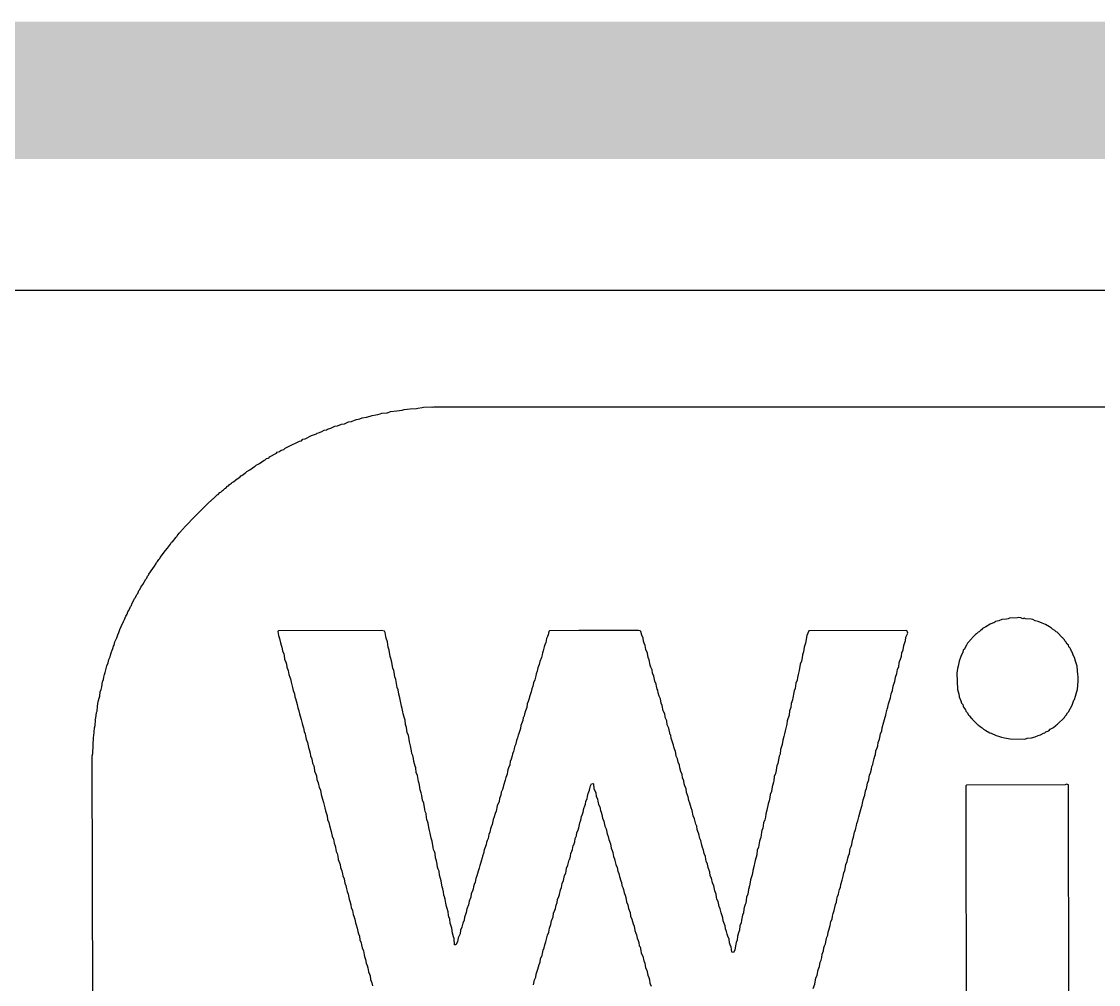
# Model space of a CAD drawing. Header units: inches. Extents: x -6 to 283, y -12 to 154.
# Drawn here: x 14.447 to 15.84, y 19.202 to 20.449 of the extents above; entities that cross this region are included whole.
import ezdxf

# ---------------------------------------------------------------- set-up
doc = ezdxf.new("R2010")
doc.units = ezdxf.units.IN
for name, color, linetype in [('Board Outline', 216, 'Continuous'), ('Bottom Layer', 5, 'Continuous'), ('GND-1', 16, 'Continuous'), ('GND-2', 90, 'Continuous'), ('GND-3', 216, 'Continuous'), ('GND-4', 54, 'Continuous'), ('PWR-1', 156, 'Continuous'), ('PWR-2', 130, 'Continuous'), ('Signal L1', 76, 'Continuous'), ('Signal L2', 6, 'Continuous'), ('Top Layer', 1, 'Continuous'), ('Top Overlay', 2, 'Continuous')]:
    doc.layers.add(name, color=color, linetype=linetype)

msp = doc.modelspace()

# ---------------------------------------------------------------- linework, layer by layer
at = {"layer": 'Board Outline'}
msp.add_lwpolyline([(12.0364, 20.3599, 0.1778, 0.1778, 0), (75.5509, 20.3599, 0.1778, 0.1778, 0)], format="xyseb", dxfattribs=at)
at = {"layer": 'Bottom Layer'}
msp.add_line((12.0364, 20.1009), (45.7536, 20.1009), dxfattribs=at)
at = {"layer": 'GND-1'}
msp.add_line((12.0364, 20.1009), (75.5508, 20.1009), dxfattribs=at)
at = {"layer": 'GND-2'}
msp.add_line((12.0364, 20.1009), (75.5508, 20.1009), dxfattribs=at)
at = {"layer": 'GND-3'}
msp.add_line((12.0364, 20.1009), (75.5508, 20.1009), dxfattribs=at)
at = {"layer": 'GND-4'}
msp.add_line((12.0364, 20.1009), (75.5508, 20.1009), dxfattribs=at)
at = {"layer": 'PWR-1'}
msp.add_line((12.0364, 20.1009), (17.6603, 20.1009), dxfattribs=at)
at = {"layer": 'PWR-2'}
msp.add_line((12.0364, 20.1009), (17.6603, 20.1009), dxfattribs=at)
at = {"layer": 'Signal L1'}
msp.add_line((12.0364, 20.1009), (30.8904, 20.1009), dxfattribs=at)
at = {"layer": 'Signal L2'}
msp.add_line((12.0364, 20.1009), (75.5508, 20.1009), dxfattribs=at)
at = {"layer": 'Top Layer'}
msp.add_line((12.0364, 20.1009), (20.1416, 20.1009), dxfattribs=at)
at = {"layer": 'Top Overlay'}
for p, q in [((14.8931, 19.9366), (14.898, 19.9381)), ((14.898, 19.9381), (14.9003, 19.9387)), ((14.9003, 19.9387), (14.9052, 19.9395)), ((14.9052, 19.9395), (14.9075, 19.9401)), ((14.9075, 19.9401), (14.9107, 19.941)), ((14.9107, 19.941), (14.913, 19.9416)), ((14.913, 19.9416), (14.9194, 19.9421)), ((14.9194, 19.9421), (14.92, 19.9421)), ((14.92, 19.9421), (14.924, 19.9439)), ((14.924, 19.9439), (14.9324, 19.9447)), ((14.9324, 19.9447), (14.9394, 19.9459)), ((14.9394, 19.9459), (14.9417, 19.9465)), ((14.9417, 19.9465), (14.9495, 19.9473)), ((14.9495, 19.9473), (14.9576, 19.9479)), ((14.9576, 19.9479), (14.9594, 19.9485)), ((14.9594, 19.9485), (14.9652, 19.9491)), ((14.9652, 19.9491), (14.9669, 19.9497)), ((14.9669, 19.9497), (14.9776, 19.95)), ((14.9776, 19.95), (14.9785, 19.9497)), ((14.9785, 19.9497), (14.9802, 19.9502)), ((14.9802, 19.9502), (16.8754, 19.95)), ((14.847, 19.9224), (14.8522, 19.9248)), ((14.8522, 19.9248), (14.8557, 19.9253)), ((14.8557, 19.9253), (14.8609, 19.9277)), ((14.8609, 19.9277), (14.8644, 19.9282)), ((14.8644, 19.9282), (14.8696, 19.9306)), ((14.8696, 19.9306), (14.8737, 19.9311)), ((14.8737, 19.9311), (14.8777, 19.9329)), ((14.8777, 19.9329), (14.88, 19.9334)), ((14.88, 19.9334), (14.8844, 19.9343)), ((14.8844, 19.9343), (14.8876, 19.9358)), ((14.8876, 19.9358), (14.8931, 19.9366)), ((14.8137, 19.9088), (14.8218, 19.9129)), ((14.8218, 19.9129), (14.8244, 19.9138)), ((14.8244, 19.9138), (14.8282, 19.9152)), ((14.8282, 19.9152), (14.8291, 19.9161)), ((14.8291, 19.9161), (14.8322, 19.9169)), ((14.8322, 19.9169), (14.8351, 19.9181)), ((14.8351, 19.9181), (14.8383, 19.9196)), ((14.8383, 19.9196), (14.8412, 19.9201)), ((14.8412, 19.9201), (14.8424, 19.9213)), ((14.8424, 19.9213), (14.847, 19.9224)), ((14.7868, 19.8958), (14.788, 19.8964)), ((14.788, 19.8964), (14.792, 19.8987)), ((14.792, 19.8987), (14.8065, 19.9057)), ((14.8065, 19.9057), (14.8088, 19.9062)), ((14.8088, 19.9062), (14.8105, 19.908)), ((14.8105, 19.908), (14.8137, 19.9088)), ((14.7619, 19.8813), (14.7636, 19.8831)), ((14.7636, 19.8831), (14.7659, 19.8836)), ((14.7659, 19.8836), (14.7674, 19.8845)), ((14.7674, 19.8845), (14.7677, 19.8854)), ((14.7677, 19.8854), (14.7764, 19.89)), ((14.7764, 19.89), (14.7775, 19.8912)), ((14.7775, 19.8912), (14.7807, 19.892)), ((14.7807, 19.892), (14.7827, 19.8941)), ((14.7827, 19.8941), (14.7859, 19.8949)), ((14.7859, 19.8949), (14.7868, 19.8958)), ((14.7381, 19.8663), (14.7422, 19.8686)), ((14.7422, 19.8686), (14.748, 19.8726)), ((14.748, 19.8726), (14.7491, 19.8732)), ((14.7491, 19.8732), (14.7503, 19.8744)), ((14.7503, 19.8744), (14.7544, 19.8767)), ((14.7544, 19.8767), (14.7607, 19.8808)), ((14.7607, 19.8808), (14.7619, 19.8813)), ((14.7208, 19.853), (14.724, 19.8556)), ((14.724, 19.8556), (14.7283, 19.8587)), ((14.7283, 19.8587), (14.7295, 19.8593)), ((14.7295, 19.8593), (14.7306, 19.8605)), ((14.7306, 19.8605), (14.7318, 19.8611)), ((14.7318, 19.8611), (14.735, 19.8637)), ((14.735, 19.8637), (14.737, 19.8651)), ((14.737, 19.8651), (14.7381, 19.8663)), ((14.7046, 19.8396), (14.7069, 19.8419)), ((14.7069, 19.8419), (14.708, 19.8425)), ((14.708, 19.8425), (14.7098, 19.8443)), ((14.7098, 19.8443), (14.7109, 19.8448)), ((14.7109, 19.8448), (14.7132, 19.8472)), ((14.7132, 19.8472), (14.7144, 19.8477)), ((14.7144, 19.8477), (14.7156, 19.8495)), ((14.7156, 19.8495), (14.7185, 19.8512)), ((14.7185, 19.8512), (14.7196, 19.8524)), ((14.7196, 19.8524), (14.7208, 19.853)), ((14.6866, 19.8234), (14.6941, 19.8309)), ((14.6941, 19.8309), (14.6953, 19.8315)), ((14.6953, 19.8315), (14.6999, 19.8362)), ((14.6999, 19.8362), (14.7011, 19.8367)), ((14.7011, 19.8367), (14.7034, 19.8391)), ((14.7034, 19.8391), (14.7046, 19.8396)), ((14.6678, 19.8052), (14.6854, 19.8228)), ((14.6854, 19.8228), (14.6866, 19.8234)), ((14.6611, 19.7979), (14.6649, 19.8017)), ((14.6649, 19.8017), (14.6652, 19.8026)), ((14.6652, 19.8026), (14.6663, 19.8031)), ((14.6663, 19.8031), (14.6672, 19.804)), ((14.6672, 19.804), (14.6678, 19.8052)), ((14.6481, 19.7832), (14.6507, 19.7864)), ((14.6507, 19.7864), (14.6533, 19.789)), ((14.6533, 19.789), (14.6539, 19.7901)), ((14.6539, 19.7901), (14.6568, 19.793)), ((14.6568, 19.793), (14.6571, 19.7939)), ((14.6571, 19.7939), (14.6582, 19.7945)), ((14.6582, 19.7945), (14.6611, 19.7979)), ((14.6356, 19.7672), (14.638, 19.7707)), ((14.638, 19.7707), (14.6394, 19.7722)), ((14.6394, 19.7722), (14.6409, 19.7748)), ((14.6409, 19.7748), (14.642, 19.7754)), ((14.642, 19.7754), (14.6466, 19.7811)), ((14.6466, 19.7811), (14.6475, 19.782)), ((14.6475, 19.782), (14.6481, 19.7832)), ((14.6261, 19.7548), (14.633, 19.7641)), ((14.633, 19.7641), (14.6356, 19.7672)), ((14.6165, 19.7406), (14.6186, 19.7438)), ((14.6186, 19.7438), (14.6209, 19.7473)), ((14.6209, 19.7473), (14.6215, 19.7484)), ((14.6215, 19.7484), (14.6226, 19.7496)), ((14.6226, 19.7496), (14.6243, 19.7525)), ((14.6243, 19.7525), (14.6255, 19.7536)), ((14.6255, 19.7536), (14.6261, 19.7548)), ((14.6087, 19.7282), (14.6099, 19.731)), ((14.6099, 19.731), (14.611, 19.7322)), ((14.611, 19.7322), (14.6116, 19.7334)), ((14.6116, 19.7334), (14.6165, 19.7406)), ((14.6, 19.7137), (14.6012, 19.7166)), ((14.6012, 19.7166), (14.6035, 19.72)), ((14.6035, 19.72), (14.6052, 19.7229)), ((14.6052, 19.7229), (14.6076, 19.727)), ((14.6076, 19.727), (14.6087, 19.7282)), ((14.5913, 19.698), (14.5925, 19.7009)), ((14.5925, 19.7009), (14.5931, 19.7021)), ((14.5931, 19.7021), (14.5942, 19.7032)), ((14.5942, 19.7032), (14.5954, 19.7061)), ((14.5954, 19.7061), (14.596, 19.7073)), ((14.596, 19.7073), (14.5971, 19.7085)), ((14.5971, 19.7085), (14.5986, 19.7122)), ((14.5986, 19.7122), (14.6, 19.7137)), ((14.585, 19.6859), (14.5867, 19.6888)), ((14.5867, 19.6888), (14.5879, 19.6917)), ((14.5879, 19.6917), (14.589, 19.6928)), ((14.589, 19.6928), (14.5896, 19.6951)), ((14.5896, 19.6951), (14.5913, 19.698)), ((14.5786, 19.672), (14.5798, 19.6749)), ((14.5798, 19.6749), (14.5815, 19.6789)), ((14.5815, 19.6789), (14.5832, 19.6818)), ((14.5832, 19.6818), (14.5844, 19.6847)), ((14.5844, 19.6847), (14.585, 19.6859)), ((15.7151, 19.6746), (15.7111, 19.6728)), ((15.7209, 19.6752), (15.7151, 19.6746)), ((15.7232, 19.6757), (15.7209, 19.6752)), ((15.725, 19.6763), (15.7232, 19.6757)), ((15.7354, 19.6769), (15.725, 19.6763)), ((15.7371, 19.6775), (15.7354, 19.6769)), ((15.7394, 19.6769), (15.7371, 19.6775)), ((15.7423, 19.6757), (15.7394, 19.6769)), ((15.7441, 19.6763), (15.7423, 19.6757)), ((15.7458, 19.6757), (15.7441, 19.6763)), ((15.7528, 19.6752), (15.7458, 19.6757)), ((15.7551, 19.6746), (15.7528, 19.6752)), ((15.7583, 19.6731), (15.7551, 19.6746)), ((15.762, 19.6723), (15.7583, 19.6731)), ((14.5728, 19.6581), (14.5734, 19.6604)), ((14.5734, 19.6604), (14.574, 19.6616)), ((14.574, 19.6616), (14.5757, 19.6656)), ((14.5757, 19.6656), (14.5786, 19.672)), ((14.7793, 19.6601), (14.7784, 19.6592)), ((14.7784, 19.6592), (14.779, 19.654)), ((14.9125, 19.6607), (14.7793, 19.6601)), ((14.9165, 19.6595), (14.9125, 19.6607)), ((14.9174, 19.6581), (14.9165, 19.6595)), ((15.1288, 19.6592), (15.1279, 19.6549)), ((15.1296, 19.6601), (15.1288, 19.6592)), ((15.1679, 19.6607), (15.1296, 19.6601)), ((15.2449, 19.6607), (15.1679, 19.6607)), ((15.2472, 19.6601), (15.2449, 19.6607)), ((15.2481, 19.6592), (15.2472, 19.6601)), ((15.2492, 19.6546), (15.2481, 19.6592)), ((15.4655, 19.6601), (15.4629, 19.654)), ((15.5918, 19.6607), (15.4655, 19.6601)), ((15.5926, 19.6598), (15.5918, 19.6607)), ((15.5932, 19.6569), (15.5926, 19.6598)), ((15.6873, 19.6607), (15.6856, 19.6589)), ((15.6885, 19.6613), (15.6873, 19.6607)), ((15.6902, 19.663), (15.6885, 19.6613)), ((15.6943, 19.6653), (15.6902, 19.663)), ((15.7001, 19.6688), (15.6943, 19.6653)), ((15.703, 19.67), (15.7001, 19.6688)), ((15.7047, 19.6705), (15.703, 19.67)), ((15.7059, 19.6711), (15.7047, 19.6705)), ((15.7067, 19.672), (15.7059, 19.6711)), ((15.7111, 19.6728), (15.7067, 19.672)), ((15.7672, 19.67), (15.762, 19.6723)), ((15.7713, 19.6682), (15.7672, 19.67)), ((15.7765, 19.6653), (15.7713, 19.6682)), ((15.7794, 19.6636), (15.7765, 19.6653)), ((15.7806, 19.6624), (15.7794, 19.6636)), ((15.7835, 19.6607), (15.7806, 19.6624)), ((15.7852, 19.6589), (15.7835, 19.6607)), ((14.5664, 19.6413), (14.5676, 19.6459)), ((14.5676, 19.6459), (14.5699, 19.6511)), ((14.5699, 19.6511), (14.5714, 19.6549)), ((14.5714, 19.6549), (14.5728, 19.6581)), ((14.779, 19.654), (14.7807, 19.65)), ((14.7807, 19.65), (14.7816, 19.6445)), ((14.918, 19.6529), (14.9174, 19.6581)), ((14.9185, 19.6505), (14.918, 19.6529)), ((14.92, 19.6456), (14.9185, 19.6505)), ((14.9209, 19.639), (14.92, 19.6456)), ((15.1259, 19.65), (15.125, 19.645)), ((15.127, 19.6529), (15.1259, 19.65)), ((15.1279, 19.6549), (15.127, 19.6529)), ((15.251, 19.6505), (15.2492, 19.6546)), ((15.2515, 19.6465), (15.251, 19.6505)), ((15.2524, 19.6439), (15.2515, 19.6465)), ((15.4615, 19.6462), (15.4609, 19.6439)), ((15.4623, 19.6517), (15.4615, 19.6462)), ((15.4629, 19.654), (15.4623, 19.6517)), ((15.5897, 19.6448), (15.5903, 19.6471)), ((15.5903, 19.6471), (15.5909, 19.6517)), ((15.5909, 19.6517), (15.5932, 19.6569)), ((15.6731, 19.6465), (15.6708, 19.6442)), ((15.6737, 19.6477), (15.6731, 19.6465)), ((15.676, 19.65), (15.6737, 19.6477)), ((15.6766, 19.6511), (15.676, 19.65)), ((15.681, 19.6555), (15.6766, 19.6511)), ((15.6821, 19.656), (15.681, 19.6555)), ((15.6844, 19.6584), (15.6821, 19.656)), ((15.6856, 19.6589), (15.6844, 19.6584)), ((15.7864, 19.6584), (15.7852, 19.6589)), ((15.7936, 19.6511), (15.7864, 19.6584)), ((15.7939, 19.6508), (15.7936, 19.6511)), ((15.7942, 19.65), (15.7939, 19.6508)), ((15.7959, 19.6482), (15.7942, 19.65)), ((15.7965, 19.6471), (15.7959, 19.6482)), ((15.7976, 19.6459), (15.7965, 19.6471)), ((15.7994, 19.643), (15.7976, 19.6459)), ((14.5618, 19.6285), (14.5627, 19.6317)), ((14.5627, 19.6317), (14.5641, 19.6349)), ((14.5641, 19.6349), (14.5647, 19.6372)), ((14.5647, 19.6372), (14.5656, 19.6404)), ((14.5656, 19.6404), (14.5664, 19.6413)), ((14.7816, 19.6445), (14.7827, 19.6416)), ((14.7827, 19.6416), (14.7836, 19.639)), ((14.7836, 19.639), (14.7842, 19.6343)), ((14.7842, 19.6343), (14.7859, 19.6303)), ((14.9223, 19.6352), (14.9209, 19.639)), ((14.9238, 19.6268), (14.9223, 19.6352)), ((15.1207, 19.6314), (15.1201, 19.6291)), ((15.1218, 19.6343), (15.1207, 19.6314)), ((15.123, 19.6395), (15.1218, 19.6343)), ((15.1236, 19.6419), (15.123, 19.6395)), ((15.125, 19.645), (15.1236, 19.6419)), ((15.2536, 19.641), (15.2524, 19.6439)), ((15.2544, 19.6361), (15.2536, 19.641)), ((15.2565, 19.6311), (15.2544, 19.6361)), ((15.4586, 19.6329), (15.4571, 19.6291)), ((15.4594, 19.639), (15.4586, 19.6329)), ((15.4609, 19.6439), (15.4594, 19.639)), ((15.5851, 19.6274), (15.5857, 19.6314)), ((15.5857, 19.6314), (15.5874, 19.6355)), ((15.5874, 19.6355), (15.5883, 19.641)), ((15.5883, 19.641), (15.5897, 19.6448)), ((15.6645, 19.632), (15.6627, 19.6291)), ((15.665, 19.6349), (15.6645, 19.632)), ((15.6662, 19.6361), (15.665, 19.6349)), ((15.6691, 19.6413), (15.6662, 19.6361)), ((15.6708, 19.6442), (15.6691, 19.6413)), ((15.8011, 19.6413), (15.7994, 19.643)), ((15.8017, 19.6395), (15.8011, 19.6413)), ((15.8034, 19.6378), (15.8017, 19.6395)), ((15.804, 19.6367), (15.8034, 19.6378)), ((15.8052, 19.6338), (15.804, 19.6367)), ((15.8058, 19.6326), (15.8052, 19.6338)), ((15.8066, 19.6317), (15.8058, 19.6326)), ((15.8075, 19.6285), (15.8066, 19.6317)), ((14.5572, 19.6146), (14.5589, 19.6187)), ((14.5589, 19.6187), (14.5598, 19.623)), ((14.5598, 19.623), (14.5612, 19.6262)), ((14.5612, 19.6262), (14.5618, 19.6285)), ((14.7859, 19.6303), (14.7865, 19.628)), ((14.7865, 19.628), (14.7871, 19.6233)), ((14.7871, 19.6233), (14.7888, 19.6193)), ((14.7888, 19.6193), (14.7894, 19.617)), ((14.9246, 19.6242), (14.9238, 19.6268)), ((14.9258, 19.6196), (14.9246, 19.6242)), ((14.9267, 19.6141), (14.9258, 19.6196)), ((15.1172, 19.6204), (15.1166, 19.6164)), ((15.1195, 19.6256), (15.1172, 19.6204)), ((15.1201, 19.6291), (15.1195, 19.6256)), ((15.2573, 19.6256), (15.2565, 19.6311)), ((15.2588, 19.6225), (15.2573, 19.6256)), ((15.2602, 19.6158), (15.2588, 19.6225)), ((15.4557, 19.6207), (15.4542, 19.617)), ((15.4565, 19.6251), (15.4557, 19.6207)), ((15.4571, 19.6291), (15.4565, 19.6251)), ((15.5816, 19.6141), (15.5822, 19.6181)), ((15.5822, 19.6181), (15.5828, 19.6204)), ((15.5828, 19.6204), (15.584, 19.6233)), ((15.584, 19.6233), (15.5851, 19.6274)), ((15.6592, 19.6187), (15.6584, 19.6144)), ((15.6598, 19.621), (15.6592, 19.6187)), ((15.6621, 19.6268), (15.6598, 19.621)), ((15.6627, 19.6291), (15.6621, 19.6268)), ((15.8092, 19.6256), (15.8075, 19.6285)), ((15.8104, 19.621), (15.8092, 19.6256)), ((15.8116, 19.617), (15.8104, 19.621)), ((14.554, 19.6034), (14.5551, 19.6062)), ((14.5551, 19.6062), (14.556, 19.6094)), ((14.556, 19.6094), (14.5572, 19.6146)), ((14.7894, 19.617), (14.79, 19.6129)), ((14.79, 19.6129), (14.7917, 19.6089)), ((14.7917, 19.6089), (14.7926, 19.6034)), ((14.9272, 19.6117), (14.9267, 19.6141)), ((14.9284, 19.6089), (14.9272, 19.6117)), ((14.929, 19.6065), (14.9284, 19.6089)), ((14.9295, 19.6007), (14.929, 19.6065)), ((15.1125, 19.6042), (15.112, 19.6019)), ((15.114, 19.608), (15.1125, 19.6042)), ((15.1149, 19.6123), (15.114, 19.608)), ((15.1166, 19.6164), (15.1149, 19.6123)), ((15.2611, 19.6132), (15.2602, 19.6158)), ((15.2625, 19.6094), (15.2611, 19.6132)), ((15.2631, 19.6054), (15.2625, 19.6094)), ((15.2649, 19.6013), (15.2631, 19.6054)), ((15.4513, 19.6036), (15.4508, 19.5996)), ((15.4528, 19.6086), (15.4513, 19.6036)), ((15.4542, 19.617), (15.4528, 19.6086)), ((15.5773, 19.5999), (15.5793, 19.6048)), ((15.5793, 19.6048), (15.5799, 19.61)), ((15.5799, 19.61), (15.5816, 19.6141)), ((15.6575, 19.6112), (15.6569, 19.6054)), ((15.6569, 19.6054), (15.6575, 19.5839)), ((15.6584, 19.6144), (15.6575, 19.6112)), ((15.8124, 19.6144), (15.8116, 19.617)), ((15.8133, 19.6031), (15.8124, 19.6144)), ((14.5505, 19.5877), (14.5517, 19.5941)), ((14.5517, 19.5941), (14.5528, 19.597)), ((14.5528, 19.597), (14.5534, 19.5999)), ((14.5534, 19.5999), (14.554, 19.6034)), ((14.7926, 19.6034), (14.794, 19.6002)), ((14.794, 19.6002), (14.7946, 19.5979)), ((14.7946, 19.5979), (14.7955, 19.5935)), ((14.7955, 19.5935), (14.7975, 19.5868)), ((14.931, 19.597), (14.9295, 19.6007)), ((14.9322, 19.5895), (14.931, 19.597)), ((14.9327, 19.5866), (14.9322, 19.5895)), ((15.1091, 19.5926), (15.1082, 19.5883)), ((15.1108, 19.5967), (15.1091, 19.5926)), ((15.112, 19.6019), (15.1108, 19.5967)), ((15.2654, 19.599), (15.2649, 19.6013)), ((15.266, 19.595), (15.2654, 19.599)), ((15.2678, 19.5909), (15.266, 19.595)), ((15.2683, 19.5886), (15.2678, 19.5909)), ((15.4484, 19.5921), (15.4476, 19.5854)), ((15.4502, 19.5961), (15.4484, 19.5921)), ((15.4508, 19.5996), (15.4502, 19.5961)), ((15.5744, 19.5883), (15.5758, 19.5921)), ((15.5758, 19.5921), (15.5764, 19.5944)), ((15.5764, 19.5944), (15.5773, 19.5999)), ((15.8127, 19.5839), (15.8136, 19.5947)), ((15.8139, 19.6013), (15.8133, 19.6031)), ((15.8136, 19.5947), (15.8139, 19.6013)), ((14.5479, 19.5753), (14.5485, 19.5811)), ((14.5485, 19.5811), (14.5496, 19.5839)), ((14.5496, 19.5839), (14.5505, 19.5877)), ((14.7975, 19.5868), (14.7981, 19.5828)), ((14.7981, 19.5828), (14.7998, 19.5787)), ((14.7998, 19.5787), (14.8004, 19.5747)), ((14.9339, 19.5837), (14.9327, 19.5866)), ((14.9348, 19.5782), (14.9339, 19.5837)), ((14.9362, 19.5732), (14.9348, 19.5782)), ((15.1047, 19.5773), (15.1039, 19.5747)), ((15.1062, 19.5811), (15.1047, 19.5773)), ((15.1068, 19.5851), (15.1062, 19.5811)), ((15.1082, 19.5883), (15.1068, 19.5851)), ((15.2689, 19.5845), (15.2683, 19.5886)), ((15.2701, 19.5834), (15.2689, 19.5845)), ((15.2706, 19.5799), (15.2701, 19.5834)), ((15.2718, 19.5753), (15.2706, 19.5799)), ((15.4458, 19.5802), (15.4447, 19.5732)), ((15.4464, 19.5825), (15.4458, 19.5802)), ((15.4476, 19.5854), (15.4464, 19.5825)), ((15.5709, 19.5732), (15.5718, 19.5787)), ((15.5718, 19.5787), (15.5735, 19.5828)), ((15.5735, 19.5828), (15.5744, 19.5883)), ((15.6575, 19.5839), (15.6587, 19.5811)), ((15.6587, 19.5811), (15.6592, 19.5787)), ((15.6592, 19.5787), (15.6598, 19.5747)), ((15.8104, 19.5753), (15.811, 19.5787)), ((15.811, 19.5787), (15.8121, 19.5816)), ((15.8121, 19.5816), (15.8127, 19.5839)), ((14.5444, 19.5562), (14.545, 19.5619)), ((14.545, 19.5619), (14.5456, 19.566)), ((14.5456, 19.566), (14.5465, 19.5698)), ((14.5465, 19.5698), (14.5473, 19.5729)), ((14.5473, 19.5729), (14.5479, 19.5753)), ((14.8004, 19.5747), (14.801, 19.5724)), ((14.801, 19.5724), (14.8021, 19.5695)), ((14.8021, 19.5695), (14.8033, 19.5648)), ((14.8033, 19.5648), (14.8042, 19.5605)), ((14.9377, 19.5648), (14.9362, 19.5732)), ((14.9382, 19.5625), (14.9377, 19.5648)), ((14.9394, 19.5596), (14.9382, 19.5625)), ((15.101, 19.5654), (15.1004, 19.5608)), ((15.1024, 19.5686), (15.101, 19.5654)), ((15.1033, 19.5724), (15.1024, 19.5686)), ((15.1039, 19.5747), (15.1033, 19.5724)), ((15.2733, 19.5721), (15.2718, 19.5753)), ((15.2741, 19.5666), (15.2733, 19.5721)), ((15.2756, 19.5634), (15.2741, 19.5666)), ((15.277, 19.5567), (15.2756, 19.5634)), ((15.4426, 19.566), (15.4421, 19.5608)), ((15.4432, 19.5683), (15.4426, 19.566)), ((15.4441, 19.5709), (15.4432, 19.5683)), ((15.4447, 19.5732), (15.4441, 19.5709)), ((15.5677, 19.5614), (15.5683, 19.5654)), ((15.5683, 19.5654), (15.5703, 19.5709)), ((15.5703, 19.5709), (15.5709, 19.5732)), ((15.6598, 19.5747), (15.6621, 19.5695)), ((15.6621, 19.5695), (15.663, 19.5663)), ((15.663, 19.5663), (15.6645, 19.5648)), ((15.6645, 19.5648), (15.665, 19.5625)), ((15.665, 19.5625), (15.6656, 19.5614)), ((15.8011, 19.555), (15.8058, 19.5637)), ((15.8058, 19.5637), (15.8075, 19.5677)), ((15.8075, 19.5677), (15.8081, 19.5701)), ((15.8081, 19.5701), (15.8092, 19.5712)), ((15.8092, 19.5712), (15.8104, 19.5753)), ((14.5427, 19.5469), (14.5439, 19.5544)), ((14.5439, 19.5544), (14.5444, 19.5562)), ((14.8042, 19.5605), (14.8056, 19.5567)), ((14.8056, 19.5567), (14.8062, 19.5527)), ((14.8062, 19.5527), (14.8085, 19.5451)), ((14.94, 19.555), (14.9394, 19.5596)), ((14.9405, 19.5527), (14.94, 19.555)), ((14.9423, 19.5469), (14.9405, 19.5527)), ((15.0958, 19.548), (15.0952, 19.544)), ((15.0966, 19.5489), (15.0958, 19.548)), ((15.0975, 19.5521), (15.0966, 19.5489)), ((15.0986, 19.5567), (15.0975, 19.5521)), ((15.1004, 19.5608), (15.0986, 19.5567)), ((15.2788, 19.5527), (15.277, 19.5567)), ((15.2793, 19.5492), (15.2788, 19.5527)), ((15.2799, 19.5469), (15.2793, 19.5492)), ((15.4398, 19.5509), (15.4374, 19.5434)), ((15.4403, 19.5567), (15.4398, 19.5509)), ((15.4421, 19.5608), (15.4403, 19.5567)), ((15.5625, 19.5423), (15.564, 19.5483)), ((15.564, 19.5483), (15.5648, 19.5509)), ((15.5648, 19.5509), (15.5654, 19.5533)), ((15.5654, 19.5533), (15.5666, 19.5585)), ((15.5666, 19.5585), (15.5677, 19.5614)), ((15.6656, 19.5614), (15.6679, 19.5579)), ((15.6679, 19.5579), (15.6685, 19.5562)), ((15.6685, 19.5562), (15.6702, 19.5544)), ((15.6702, 19.5544), (15.672, 19.5515)), ((15.672, 19.5515), (15.6731, 19.5504)), ((15.6731, 19.5504), (15.6737, 19.5492)), ((15.6737, 19.5492), (15.6752, 19.5472)), ((15.7869, 19.5391), (15.7959, 19.548)), ((15.7959, 19.548), (15.7965, 19.5492)), ((15.7965, 19.5492), (15.7982, 19.5509)), ((15.7982, 19.5509), (15.8, 19.5538)), ((15.8, 19.5538), (15.8011, 19.555)), ((14.5404, 19.5243), (14.541, 19.5347)), ((14.541, 19.5347), (14.5421, 19.5376)), ((14.5421, 19.5451), (14.5427, 19.5469)), ((14.5424, 19.5443), (14.5421, 19.5451)), ((14.5421, 19.5376), (14.5424, 19.5443)), ((14.8085, 19.5451), (14.8097, 19.5399)), ((14.8097, 19.5399), (14.8108, 19.537)), ((14.8108, 19.537), (14.8114, 19.5347)), ((14.8114, 19.5347), (14.8123, 19.5298)), ((14.9429, 19.5446), (14.9423, 19.5469)), ((14.9434, 19.5388), (14.9429, 19.5446)), ((14.9449, 19.535), (14.9434, 19.5388)), ((14.9458, 19.5284), (14.9449, 19.535)), ((15.0929, 19.5376), (15.0923, 19.5336)), ((15.0946, 19.5417), (15.0929, 19.5376)), ((15.0952, 19.544), (15.0946, 19.5417)), ((15.2814, 19.5437), (15.2799, 19.5469)), ((15.2822, 19.5382), (15.2814, 19.5437)), ((15.284, 19.5341), (15.2822, 19.5382)), ((15.2857, 19.526), (15.284, 19.5341)), ((15.436, 19.5356), (15.4345, 19.5307)), ((15.4369, 19.5394), (15.436, 19.5356)), ((15.4374, 19.5434), (15.4369, 19.5394)), ((15.5596, 19.5307), (15.5602, 19.5347)), ((15.5602, 19.5347), (15.5625, 19.5423)), ((15.6752, 19.5472), (15.676, 19.5469)), ((15.676, 19.5469), (15.6766, 19.5457)), ((15.6766, 19.5457), (15.6839, 19.5385)), ((15.6839, 19.5385), (15.685, 19.5379)), ((15.685, 19.5379), (15.6868, 19.5362)), ((15.6868, 19.5362), (15.6896, 19.5344)), ((15.6896, 19.5344), (15.6914, 19.5327)), ((15.7777, 19.5327), (15.7817, 19.535)), ((15.7817, 19.535), (15.7849, 19.5376)), ((15.7849, 19.5376), (15.7858, 19.5385)), ((15.7858, 19.5385), (15.7869, 19.5391)), ((14.5392, 19.5011), (14.5398, 19.5226)), ((14.5398, 19.5226), (14.5404, 19.5243)), ((14.8123, 19.5298), (14.8137, 19.5266)), ((14.8137, 19.5266), (14.8143, 19.5243)), ((14.8143, 19.5243), (14.8149, 19.5197)), ((14.9472, 19.5246), (14.9458, 19.5284)), ((14.9478, 19.5223), (14.9472, 19.5246)), ((14.9487, 19.5162), (14.9478, 19.5223)), ((15.0885, 19.5217), (15.0871, 19.5179)), ((15.0894, 19.5249), (15.0885, 19.5217)), ((15.09, 19.5272), (15.0894, 19.5249)), ((15.0908, 19.5298), (15.09, 19.5272)), ((15.0923, 19.5336), (15.0908, 19.5298)), ((15.2869, 19.5249), (15.2857, 19.526)), ((15.2874, 19.5208), (15.2869, 19.5249)), ((15.288, 19.5185), (15.2874, 19.5208)), ((15.4331, 19.5234), (15.4316, 19.5185)), ((15.434, 19.5266), (15.4331, 19.5234)), ((15.4345, 19.5307), (15.434, 19.5266)), ((15.5567, 19.5197), (15.5573, 19.522)), ((15.5573, 19.522), (15.5579, 19.5266)), ((15.5579, 19.5266), (15.5596, 19.5307)), ((15.6914, 19.5327), (15.6931, 19.5321)), ((15.6931, 19.5321), (15.6943, 19.531)), ((15.6943, 19.531), (15.6995, 19.5281)), ((15.6995, 19.5281), (15.7012, 19.5275)), ((15.7012, 19.5275), (15.7076, 19.5246)), ((15.7076, 19.5246), (15.7108, 19.5237)), ((15.7108, 19.5237), (15.7145, 19.5223)), ((15.7145, 19.5223), (15.7186, 19.5217)), ((15.7186, 19.5217), (15.7258, 19.5202)), ((15.7258, 19.5202), (15.7447, 19.52)), ((15.7447, 19.52), (15.7476, 19.5211)), ((15.7476, 19.5211), (15.7533, 19.5217)), ((15.7533, 19.5217), (15.758, 19.5229)), ((15.758, 19.5229), (15.762, 19.5246)), ((15.762, 19.5246), (15.7652, 19.5255)), ((15.7652, 19.5255), (15.769, 19.5275)), ((15.769, 19.5275), (15.7707, 19.5281)), ((15.7707, 19.5281), (15.7719, 19.5292)), ((15.7719, 19.5292), (15.7756, 19.5307)), ((15.7756, 19.5307), (15.7777, 19.5327)), ((14.8149, 19.5197), (14.8166, 19.5156)), ((14.8166, 19.5156), (14.8172, 19.5133)), ((14.8172, 19.5133), (14.8178, 19.5092)), ((14.8178, 19.5092), (14.8189, 19.5063)), ((14.8189, 19.5063), (14.8201, 19.5017)), ((14.9501, 19.5113), (14.9487, 19.5162)), ((14.9513, 19.5049), (14.9501, 19.5113)), ((15.0842, 19.5075), (15.0833, 19.5037)), ((15.0847, 19.5098), (15.0842, 19.5075)), ((15.0859, 19.5127), (15.0847, 19.5098)), ((15.0871, 19.5179), (15.0859, 19.5127)), ((15.2889, 19.5159), (15.288, 19.5185)), ((15.2903, 19.5121), (15.2889, 19.5159)), ((15.2909, 19.5081), (15.2903, 19.5121)), ((15.2927, 19.504), (15.2909, 19.5081)), ((15.4287, 19.5063), (15.4282, 19.5006)), ((15.4308, 19.513), (15.4287, 19.5063)), ((15.4316, 19.5185), (15.4308, 19.513)), ((15.5521, 19.5046), (15.5538, 19.5087)), ((15.5538, 19.5087), (15.5544, 19.511)), ((15.5544, 19.511), (15.555, 19.5156)), ((15.555, 19.5156), (15.5567, 19.5197)), ((14.5381, 19.4982), (14.5392, 19.5011)), ((14.5383, 19.4956), (14.5381, 19.4982)), ((14.5389, 19.1806), (14.5383, 19.4956)), ((14.8201, 19.5017), (14.8207, 19.4982)), ((14.8207, 19.4982), (14.8224, 19.4942)), ((14.8224, 19.4942), (14.8233, 19.4887)), ((14.9518, 19.5014), (14.9513, 19.5049)), ((14.953, 19.4985), (14.9518, 19.5014)), ((14.9539, 19.4948), (14.953, 19.4985)), ((14.9544, 19.4907), (14.9539, 19.4948)), ((15.0804, 19.4939), (15.079, 19.4907)), ((15.0813, 19.4982), (15.0804, 19.4939)), ((15.0821, 19.5008), (15.0813, 19.4982)), ((15.0833, 19.5037), (15.0821, 19.5008)), ((15.2932, 19.5017), (15.2927, 19.504)), ((15.2938, 19.4977), (15.2932, 19.5017)), ((15.2953, 19.4945), (15.2938, 19.4977)), ((15.2961, 19.4901), (15.2953, 19.4945)), ((15.4259, 19.493), (15.4253, 19.4884)), ((15.427, 19.4977), (15.4259, 19.493)), ((15.4282, 19.5006), (15.427, 19.4977)), ((15.5486, 19.4896), (15.5498, 19.4948)), ((15.5498, 19.4948), (15.5509, 19.4977)), ((15.5509, 19.4977), (15.5515, 19.5)), ((15.5515, 19.5), (15.5521, 19.5046)), ((14.8233, 19.4887), (14.8247, 19.4855)), ((14.8247, 19.4855), (14.8253, 19.4832)), ((14.8253, 19.4832), (14.8259, 19.4785)), ((14.8259, 19.4785), (14.8276, 19.4745)), ((14.9562, 19.4849), (14.9544, 19.4907)), ((14.9568, 19.4826), (14.9562, 19.4849)), ((14.9573, 19.4768), (14.9568, 19.4826)), ((15.0755, 19.478), (15.0749, 19.4745)), ((15.0761, 19.4803), (15.0755, 19.478)), ((15.0769, 19.4829), (15.0761, 19.4803)), ((15.0784, 19.4867), (15.0769, 19.4829)), ((15.079, 19.4907), (15.0784, 19.4867)), ((15.2979, 19.4861), (15.2961, 19.4901)), ((15.2984, 19.4826), (15.2979, 19.4861)), ((15.2996, 19.478), (15.2984, 19.4826)), ((15.3013, 19.4739), (15.2996, 19.478)), ((15.423, 19.4791), (15.4221, 19.4754)), ((15.4235, 19.4832), (15.423, 19.4791)), ((15.4241, 19.4855), (15.4235, 19.4832)), ((15.4253, 19.4884), (15.4241, 19.4855)), ((15.5452, 19.4762), (15.5463, 19.4809)), ((15.5463, 19.4809), (15.5469, 19.4843)), ((15.5469, 19.4843), (15.548, 19.4872)), ((15.548, 19.4872), (15.5486, 19.4896)), ((14.8276, 19.4745), (14.8282, 19.4722)), ((14.8282, 19.4722), (14.8288, 19.4675)), ((14.8288, 19.4675), (14.8305, 19.4635)), ((14.9591, 19.4728), (14.9573, 19.4768)), ((14.9597, 19.4675), (14.9591, 19.4728)), ((14.9602, 19.4652), (14.9597, 19.4675)), ((14.9611, 19.4626), (14.9602, 19.4652)), ((15.0723, 19.4667), (15.0703, 19.46)), ((15.0732, 19.4704), (15.0723, 19.4667)), ((15.0749, 19.4745), (15.0732, 19.4704)), ((15.3019, 19.4699), (15.3013, 19.4739)), ((15.3037, 19.4658), (15.3019, 19.4699)), ((15.3042, 19.4618), (15.3037, 19.4658)), ((15.4195, 19.4641), (15.4177, 19.4583)), ((15.4201, 19.4658), (15.4195, 19.4641)), ((15.4206, 19.4716), (15.4201, 19.4658)), ((15.4221, 19.4754), (15.4206, 19.4716)), ((15.5411, 19.4629), (15.5428, 19.467)), ((15.5428, 19.467), (15.5434, 19.471)), ((15.5434, 19.471), (15.544, 19.4733)), ((15.544, 19.4733), (15.5452, 19.4762)), ((14.8305, 19.4635), (14.8311, 19.4612)), ((14.8311, 19.4612), (14.8317, 19.4577)), ((14.8317, 19.4577), (14.8334, 19.4536)), ((14.8334, 19.4536), (14.8343, 19.4481)), ((14.9617, 19.4603), (14.9611, 19.4626)), ((14.9626, 19.4542), (14.9617, 19.4603)), ((14.9637, 19.4502), (14.9626, 19.4542)), ((14.9646, 19.447), (14.9637, 19.4502)), ((15.0674, 19.4513), (15.0668, 19.4473)), ((15.0688, 19.4545), (15.0674, 19.4513)), ((15.0697, 19.4577), (15.0688, 19.4545)), ((15.0703, 19.46), (15.0697, 19.4577)), ((15.1797, 19.4496), (15.1815, 19.4536)), ((15.1815, 19.4536), (15.182, 19.456)), ((15.182, 19.456), (15.1829, 19.4592)), ((15.1829, 19.4592), (15.1841, 19.462)), ((15.1841, 19.462), (15.1858, 19.4626)), ((15.1858, 19.4626), (15.1867, 19.4618)), ((15.1867, 19.4618), (15.1873, 19.4554)), ((15.1873, 19.4554), (15.189, 19.4525)), ((15.189, 19.4525), (15.1896, 19.4502)), ((15.1896, 19.4502), (15.1901, 19.4461)), ((15.3048, 19.4594), (15.3042, 19.4618)), ((15.3066, 19.4554), (15.3048, 19.4594)), ((15.3071, 19.4508), (15.3066, 19.4554)), ((15.3094, 19.445), (15.3071, 19.4508)), ((15.4169, 19.4522), (15.4154, 19.4484)), ((15.4177, 19.4583), (15.4169, 19.4522)), ((15.5376, 19.4473), (15.5385, 19.4528)), ((15.5385, 19.4528), (15.5399, 19.456)), ((15.5399, 19.456), (15.5405, 19.4583)), ((15.5405, 19.4583), (15.5411, 19.4629)), ((15.6694, 19.4603), (15.6685, 19.4594)), ((15.6685, 19.4594), (15.6685, 19.4183)), ((15.7968, 19.4609), (15.6694, 19.4603)), ((15.7985, 19.4615), (15.7968, 19.4609)), ((15.8011, 19.4606), (15.7985, 19.4615)), ((15.8017, 19.0268), (15.8011, 19.4606)), ((14.8343, 19.4481), (14.8354, 19.4452)), ((14.8354, 19.4452), (14.8363, 19.4421)), ((14.8363, 19.4421), (14.8372, 19.4377)), ((14.8372, 19.4377), (14.8392, 19.4311)), ((14.9655, 19.4409), (14.9646, 19.447)), ((14.9672, 19.4369), (14.9655, 19.4409)), ((14.9683, 19.4287), (14.9672, 19.4369)), ((15.0645, 19.4392), (15.0622, 19.4334)), ((15.0651, 19.4432), (15.0645, 19.4392)), ((15.0668, 19.4473), (15.0651, 19.4432)), ((15.1763, 19.4357), (15.1768, 19.4392)), ((15.1768, 19.4392), (15.1786, 19.4432)), ((15.1786, 19.4432), (15.1791, 19.4455)), ((15.1791, 19.4455), (15.1797, 19.4496)), ((15.1901, 19.4461), (15.1919, 19.4421)), ((15.1919, 19.4421), (15.1925, 19.4397)), ((15.1925, 19.4397), (15.1933, 19.4354)), ((15.31, 19.4403), (15.3094, 19.445)), ((15.3115, 19.4371), (15.31, 19.4403)), ((15.3129, 19.4311), (15.3115, 19.4371)), ((15.4125, 19.4363), (15.4111, 19.4279)), ((15.414, 19.44), (15.4125, 19.4363)), ((15.4149, 19.4444), (15.414, 19.44)), ((15.4154, 19.4484), (15.4149, 19.4444)), ((15.5341, 19.4345), (15.5347, 19.4369)), ((15.5347, 19.4369), (15.5356, 19.4412)), ((15.5356, 19.4412), (15.537, 19.445)), ((15.537, 19.445), (15.5376, 19.4473)), ((14.8392, 19.4311), (14.8398, 19.427)), ((14.8398, 19.427), (14.8415, 19.423)), ((14.8415, 19.423), (14.8421, 19.4206)), ((14.9689, 19.4264), (14.9683, 19.4287)), ((14.9701, 19.4235), (14.9689, 19.4264)), ((14.9707, 19.4183), (14.9701, 19.4235)), ((15.0593, 19.4235), (15.0584, 19.4192)), ((15.0607, 19.4267), (15.0593, 19.4235)), ((15.0622, 19.4334), (15.0607, 19.4267)), ((15.1713, 19.4198), (15.1725, 19.4227)), ((15.1725, 19.4227), (15.1734, 19.4253)), ((15.1734, 19.4253), (15.1742, 19.4302)), ((15.1742, 19.4302), (15.1757, 19.4334)), ((15.1757, 19.4334), (15.1763, 19.4357)), ((15.1933, 19.4354), (15.1948, 19.4322)), ((15.1948, 19.4322), (15.1957, 19.4273)), ((15.1957, 19.4273), (15.1965, 19.4253)), ((15.1965, 19.4253), (15.1977, 19.4224)), ((15.1977, 19.4224), (15.1983, 19.4177)), ((15.3144, 19.4273), (15.3129, 19.4311)), ((15.3158, 19.4206), (15.3144, 19.4273)), ((15.4096, 19.423), (15.4091, 19.4189)), ((15.4111, 19.4279), (15.4096, 19.423)), ((15.5298, 19.4192), (15.5318, 19.4259)), ((15.5318, 19.4259), (15.5333, 19.4319)), ((15.5333, 19.4319), (15.5341, 19.4345)), ((14.8421, 19.4206), (14.8427, 19.416)), ((14.8427, 19.416), (14.8444, 19.412)), ((14.8444, 19.412), (14.845, 19.4079)), ((14.9712, 19.416), (14.9707, 19.4183)), ((14.9727, 19.4111), (14.9712, 19.416)), ((14.9736, 19.4056), (14.9727, 19.4111)), ((15.0555, 19.4093), (15.0543, 19.4064)), ((15.0564, 19.4137), (15.0555, 19.4093)), ((15.057, 19.416), (15.0564, 19.4137)), ((15.0584, 19.4192), (15.057, 19.416)), ((15.1676, 19.405), (15.169, 19.4117)), ((15.169, 19.4117), (15.1705, 19.4148)), ((15.1705, 19.4148), (15.1713, 19.4198)), ((15.1983, 19.4177), (15.2, 19.4137)), ((15.2, 19.4137), (15.2006, 19.4114)), ((15.2006, 19.4114), (15.2014, 19.407)), ((15.3176, 19.4166), (15.3158, 19.4206)), ((15.3181, 19.4131), (15.3176, 19.4166)), ((15.319, 19.4099), (15.3181, 19.4131)), ((15.3202, 19.407), (15.319, 19.4099)), ((15.4067, 19.4114), (15.4059, 19.4047)), ((15.4085, 19.4154), (15.4067, 19.4114)), ((15.4091, 19.4189), (15.4085, 19.4154)), ((15.5269, 19.4082), (15.5275, 19.4105)), ((15.5275, 19.4105), (15.5289, 19.4143)), ((15.5289, 19.4143), (15.5298, 19.4192)), ((15.6685, 19.4183), (15.6685, 19.4177)), ((15.6685, 19.4177), (15.6691, 19.0251)), ((14.845, 19.4079), (14.8473, 19.4004)), ((14.8473, 19.4004), (14.8479, 19.3981)), ((14.8479, 19.3981), (14.8488, 19.3943)), ((14.9747, 19.4015), (14.9736, 19.4056)), ((14.9756, 19.3983), (14.9747, 19.4015)), ((14.9765, 19.3917), (14.9756, 19.3983)), ((15.0512, 19.3963), (15.0503, 19.3914)), ((15.0526, 19.3995), (15.0512, 19.3963)), ((15.0535, 19.4038), (15.0526, 19.3995)), ((15.0543, 19.4064), (15.0535, 19.4038)), ((15.1632, 19.3914), (15.1647, 19.3946)), ((15.1647, 19.3946), (15.1652, 19.3986)), ((15.1652, 19.3986), (15.1667, 19.4024)), ((15.1667, 19.4024), (15.1676, 19.405)), ((15.2014, 19.407), (15.2029, 19.4038)), ((15.2029, 19.4038), (15.2035, 19.4015)), ((15.2035, 19.4015), (15.2043, 19.3972)), ((15.2043, 19.3972), (15.2058, 19.394)), ((15.321, 19.4027), (15.3202, 19.407)), ((15.3216, 19.4004), (15.321, 19.4027)), ((15.3231, 19.3972), (15.3216, 19.4004)), ((15.3242, 19.3914), (15.3231, 19.3972)), ((15.4041, 19.3995), (15.403, 19.3926)), ((15.4047, 19.4018), (15.4041, 19.3995)), ((15.4059, 19.4047), (15.4047, 19.4018)), ((15.5231, 19.3928), (15.5237, 19.3952)), ((15.5237, 19.3952), (15.5246, 19.3995)), ((15.5246, 19.3995), (15.5258, 19.4024)), ((15.5258, 19.4024), (15.5263, 19.4047)), ((15.5263, 19.4047), (15.5269, 19.4082)), ((14.8488, 19.3943), (14.8502, 19.3905)), ((14.8502, 19.3905), (14.8511, 19.385)), ((14.8511, 19.385), (14.8525, 19.3818)), ((14.8525, 19.3818), (14.8531, 19.3795)), ((14.9779, 19.3879), (14.9765, 19.3917)), ((14.9794, 19.3795), (14.9779, 19.3879)), ((15.0471, 19.3807), (15.0454, 19.3766)), ((15.0477, 19.3836), (15.0471, 19.3807)), ((15.0483, 19.3859), (15.0477, 19.3836)), ((15.0491, 19.3885), (15.0483, 19.3859)), ((15.0503, 19.3914), (15.0491, 19.3885)), ((15.1595, 19.3772), (15.1603, 19.3821)), ((15.1603, 19.3821), (15.1612, 19.383)), ((15.1612, 19.383), (15.1624, 19.387)), ((15.1624, 19.387), (15.1632, 19.3914)), ((15.2058, 19.394), (15.2064, 19.3899)), ((15.2064, 19.3899), (15.2087, 19.3842)), ((15.2087, 19.3842), (15.2096, 19.3787)), ((15.3254, 19.3885), (15.3242, 19.3914)), ((15.3268, 19.3824), (15.3254, 19.3885)), ((15.3277, 19.3798), (15.3268, 19.3824)), ((15.4009, 19.3853), (15.4004, 19.3801)), ((15.4015, 19.3876), (15.4009, 19.3853)), ((15.4024, 19.3902), (15.4015, 19.3876)), ((15.403, 19.3926), (15.4024, 19.3902)), ((15.5188, 19.3781), (15.52, 19.381)), ((15.52, 19.381), (15.5208, 19.3836)), ((15.5208, 19.3836), (15.5217, 19.3891)), ((15.5217, 19.3891), (15.5231, 19.3928)), ((14.8531, 19.3795), (14.854, 19.3746)), ((14.854, 19.3746), (14.8551, 19.3717)), ((14.8551, 19.3717), (14.856, 19.3685)), ((14.856, 19.3685), (14.8566, 19.3639)), ((14.9799, 19.3772), (14.9794, 19.3795)), ((14.9811, 19.3743), (14.9799, 19.3772)), ((14.9817, 19.372), (14.9811, 19.3743)), ((14.9822, 19.3662), (14.9817, 19.372)), ((15.0431, 19.3685), (15.0425, 19.3662)), ((15.0445, 19.3717), (15.0431, 19.3685)), ((15.0454, 19.3766), (15.0445, 19.3717)), ((15.156, 19.3645), (15.1569, 19.3682)), ((15.1569, 19.3682), (15.1574, 19.3717)), ((15.1574, 19.3717), (15.1589, 19.3749)), ((15.1589, 19.3749), (15.1595, 19.3772)), ((15.2096, 19.3787), (15.211, 19.3755)), ((15.211, 19.3755), (15.2116, 19.3731)), ((15.2116, 19.3731), (15.2127, 19.3679)), ((15.2127, 19.3679), (15.2139, 19.365)), ((15.3291, 19.376), (15.3277, 19.3798)), ((15.3297, 19.372), (15.3291, 19.376)), ((15.3315, 19.3679), (15.3297, 19.372)), ((15.332, 19.3645), (15.3315, 19.3679)), ((15.3981, 19.3703), (15.3957, 19.3627)), ((15.3986, 19.376), (15.3981, 19.3703)), ((15.4004, 19.3801), (15.3986, 19.376)), ((15.5156, 19.3656), (15.5165, 19.3688)), ((15.5165, 19.3688), (15.5179, 19.372)), ((15.5179, 19.372), (15.5188, 19.3781)), ((14.8566, 19.3639), (14.8583, 19.3598)), ((14.8583, 19.3598), (14.8589, 19.3575)), ((14.8589, 19.3575), (14.8595, 19.3535)), ((14.8595, 19.3535), (14.8612, 19.3494)), ((14.9837, 19.3624), (14.9822, 19.3662)), ((14.9846, 19.3581), (14.9837, 19.3624)), ((14.9851, 19.354), (14.9846, 19.3581)), ((14.9857, 19.3517), (14.9851, 19.354)), ((15.039, 19.3529), (15.0373, 19.3488)), ((15.0396, 19.3564), (15.039, 19.3529)), ((15.0404, 19.359), (15.0396, 19.3564)), ((15.0416, 19.3619), (15.0404, 19.359)), ((15.0425, 19.3662), (15.0416, 19.3619)), ((15.1514, 19.3488), (15.1519, 19.3529)), ((15.1519, 19.3529), (15.1537, 19.3569)), ((15.1537, 19.3569), (15.1551, 19.3636)), ((15.1551, 19.3636), (15.156, 19.3645)), ((15.2139, 19.365), (15.2145, 19.3627)), ((15.2145, 19.3627), (15.2156, 19.3575)), ((15.2156, 19.3575), (15.2174, 19.3535)), ((15.2174, 19.3535), (15.2182, 19.3491)), ((15.3326, 19.3621), (15.332, 19.3645)), ((15.3344, 19.3581), (15.3326, 19.3621)), ((15.3349, 19.3535), (15.3344, 19.3581)), ((15.3372, 19.3477), (15.3349, 19.3535)), ((15.3946, 19.3564), (15.3928, 19.35)), ((15.3952, 19.3587), (15.3946, 19.3564)), ((15.3957, 19.3627), (15.3952, 19.3587)), ((15.5124, 19.352), (15.5133, 19.3575)), ((15.5133, 19.3575), (15.515, 19.3616)), ((15.515, 19.3616), (15.5156, 19.3656)), ((14.8612, 19.3494), (14.8618, 19.3454)), ((14.8618, 19.3454), (14.8624, 19.343)), ((14.8624, 19.343), (14.8641, 19.339)), ((14.8641, 19.339), (14.865, 19.3335)), ((14.9869, 19.3488), (14.9857, 19.3517)), ((14.9875, 19.3436), (14.9869, 19.3488)), ((14.9886, 19.3396), (14.9875, 19.3436)), ((14.9895, 19.3364), (14.9886, 19.3396)), ((15.0344, 19.3396), (15.0335, 19.3346)), ((15.0358, 19.3427), (15.0344, 19.3396)), ((15.0373, 19.3488), (15.0358, 19.3427)), ((15.1479, 19.3367), (15.1485, 19.339)), ((15.1485, 19.339), (15.1493, 19.3433)), ((15.1493, 19.3433), (15.1508, 19.3465)), ((15.1508, 19.3465), (15.1514, 19.3488)), ((15.2182, 19.3491), (15.2197, 19.3459)), ((15.2197, 19.3459), (15.2203, 19.3419)), ((15.2203, 19.3419), (15.2223, 19.3364)), ((15.3378, 19.343), (15.3372, 19.3477)), ((15.3393, 19.3398), (15.3378, 19.343)), ((15.3407, 19.3338), (15.3393, 19.3398)), ((15.3914, 19.3427), (15.3899, 19.3378)), ((15.3923, 19.3459), (15.3914, 19.3427)), ((15.3928, 19.35), (15.3923, 19.3459)), ((15.5084, 19.3375), (15.5098, 19.3425)), ((15.5098, 19.3425), (15.5107, 19.3468)), ((15.5107, 19.3468), (15.5119, 19.3497)), ((15.5119, 19.3497), (15.5124, 19.352)), ((14.865, 19.3335), (14.8664, 19.3303)), ((14.8664, 19.3303), (14.867, 19.3262)), ((14.867, 19.3262), (14.8679, 19.3225)), ((14.9904, 19.3309), (14.9895, 19.3364)), ((14.9909, 19.3286), (14.9904, 19.3309)), ((14.9918, 19.3259), (14.9909, 19.3286)), ((14.9927, 19.3222), (14.9918, 19.3259)), ((15.0309, 19.3262), (15.03, 19.3231)), ((15.0315, 19.3286), (15.0309, 19.3262)), ((15.0323, 19.3317), (15.0315, 19.3286)), ((15.0335, 19.3346), (15.0323, 19.3317)), ((15.1427, 19.3187), (15.1441, 19.3248)), ((15.1441, 19.3248), (15.1453, 19.3277)), ((15.1453, 19.3277), (15.1458, 19.3306)), ((15.1458, 19.3306), (15.1464, 19.3329)), ((15.1464, 19.3329), (15.1479, 19.3367)), ((15.2223, 19.3364), (15.2229, 19.3341)), ((15.2229, 19.3341), (15.2234, 19.3306)), ((15.2234, 19.3306), (15.2246, 19.3277)), ((15.2246, 19.3277), (15.2255, 19.3251)), ((15.2255, 19.3251), (15.2263, 19.3207)), ((15.3422, 19.33), (15.3407, 19.3338)), ((15.3436, 19.3233), (15.3422, 19.33)), ((15.3871, 19.3251), (15.3865, 19.3193)), ((15.3885, 19.33), (15.3871, 19.3251)), ((15.3891, 19.3323), (15.3885, 19.33)), ((15.3899, 19.3378), (15.3891, 19.3323)), ((15.5043, 19.3219), (15.5049, 19.3254)), ((15.5049, 19.3254), (15.5061, 19.3283)), ((15.5061, 19.3283), (15.5069, 19.3315)), ((15.5069, 19.3315), (15.5084, 19.3375)), ((14.8679, 19.3225), (14.8693, 19.3193)), ((14.8693, 19.3193), (14.8699, 19.317)), ((14.8699, 19.317), (14.8705, 19.3129)), ((14.8705, 19.3129), (14.8716, 19.31)), ((14.9932, 19.3181), (14.9927, 19.3222)), ((14.9938, 19.3158), (14.9932, 19.3181)), ((14.995, 19.3129), (14.9938, 19.3158)), ((14.9956, 19.3077), (14.995, 19.3129)), ((15.028, 19.3152), (15.0257, 19.31)), ((15.0286, 19.3199), (15.028, 19.3152)), ((15.03, 19.3231), (15.0286, 19.3199)), ((15.1398, 19.3083), (15.1403, 19.3123)), ((15.1403, 19.3123), (15.1418, 19.3161)), ((15.1418, 19.3161), (15.1427, 19.3187)), ((15.2263, 19.3207), (15.2275, 19.3178)), ((15.2275, 19.3178), (15.2284, 19.3147)), ((15.2284, 19.3147), (15.2295, 19.3094)), ((15.3454, 19.3193), (15.3436, 19.3233)), ((15.3459, 19.3152), (15.3454, 19.3193)), ((15.3465, 19.3129), (15.3459, 19.3152)), ((15.348, 19.3097), (15.3465, 19.3129)), ((15.3842, 19.3112), (15.3836, 19.3077)), ((15.3847, 19.3152), (15.3842, 19.3112)), ((15.3865, 19.3193), (15.3847, 19.3152)), ((15.5011, 19.3089), (15.5017, 19.3129)), ((15.5017, 19.3129), (15.5026, 19.3161)), ((15.5026, 19.3161), (15.5037, 19.319)), ((15.5037, 19.319), (15.5043, 19.3219)), ((14.8716, 19.31), (14.8728, 19.3054)), ((14.8728, 19.3054), (14.8734, 19.3019)), ((14.8734, 19.3019), (14.8751, 19.2979)), ((14.8751, 19.2979), (14.876, 19.2929)), ((14.9967, 19.3031), (14.9956, 19.3077)), ((14.9976, 19.3005), (14.9967, 19.3031)), ((14.9985, 19.2961), (14.9976, 19.3005)), ((15.0228, 19.3002), (15.0222, 19.2955)), ((15.0251, 19.3054), (15.0228, 19.3002)), ((15.0257, 19.31), (15.0251, 19.3054)), ((15.1351, 19.2944), (15.1369, 19.2984)), ((15.1369, 19.2984), (15.1375, 19.3008)), ((15.1375, 19.3008), (15.1383, 19.3051)), ((15.1383, 19.3051), (15.1398, 19.3083)), ((15.2295, 19.3094), (15.2313, 19.3054)), ((15.2313, 19.3054), (15.2318, 19.3008)), ((15.2318, 19.3008), (15.2342, 19.2955)), ((15.3488, 19.3054), (15.348, 19.3097)), ((15.3494, 19.3031), (15.3488, 19.3054)), ((15.3506, 19.3002), (15.3494, 19.3031)), ((15.3517, 19.295), (15.3506, 19.3002)), ((15.3813, 19.2996), (15.3807, 19.295)), ((15.3818, 19.3019), (15.3813, 19.2996)), ((15.383, 19.306), (15.3818, 19.3019)), ((15.3836, 19.3077), (15.383, 19.306)), ((15.4968, 19.2941), (15.4982, 19.2979)), ((15.4982, 19.2979), (15.4988, 19.3019)), ((15.4988, 19.3019), (15.4997, 19.3057)), ((15.4997, 19.3057), (15.5011, 19.3089)), ((14.876, 19.2929), (14.8766, 19.2906)), ((14.8766, 19.2906), (14.878, 19.2869)), ((14.878, 19.2869), (14.8786, 19.2822)), ((14.999, 19.2921), (14.9985, 19.2961)), ((14.9996, 19.2898), (14.999, 19.2921)), ((15.0008, 19.2869), (14.9996, 19.2898)), ((15.0014, 19.2816), (15.0008, 19.2869)), ((15.0193, 19.2857), (15.0176, 19.2816)), ((15.0199, 19.2892), (15.0193, 19.2857)), ((15.0205, 19.2915), (15.0199, 19.2892)), ((15.0222, 19.2955), (15.0205, 19.2915)), ((15.1317, 19.2799), (15.1322, 19.2845)), ((15.1322, 19.2845), (15.1346, 19.2898)), ((15.1346, 19.2898), (15.1351, 19.2944)), ((15.2342, 19.2955), (15.2347, 19.2909)), ((15.2347, 19.2909), (15.2365, 19.2869)), ((15.2365, 19.2869), (15.2379, 19.2808)), ((15.3526, 19.2924), (15.3517, 19.295)), ((15.354, 19.2886), (15.3526, 19.2924)), ((15.3546, 19.2845), (15.354, 19.2886)), ((15.3564, 19.2805), (15.3546, 19.2845)), ((15.3784, 19.2857), (15.3778, 19.2822)), ((15.3789, 19.2898), (15.3784, 19.2857)), ((15.3795, 19.2921), (15.3789, 19.2898)), ((15.3807, 19.295), (15.3795, 19.2921)), ((15.493, 19.2788), (15.4939, 19.2837)), ((15.4939, 19.2837), (15.4953, 19.2869)), ((15.4953, 19.2869), (15.4959, 19.2909)), ((15.4959, 19.2909), (15.4968, 19.2941)), ((14.8786, 19.2822), (14.8797, 19.2793)), ((14.8797, 19.2793), (14.8809, 19.2753)), ((14.8809, 19.2753), (14.8818, 19.2709)), ((14.8818, 19.2709), (14.8829, 19.268)), ((15.0034, 19.275), (15.0014, 19.2816)), ((15.0043, 19.2689), (15.0034, 19.275)), ((15.0147, 19.2724), (15.0141, 19.2677)), ((15.0164, 19.2764), (15.0147, 19.2724)), ((15.0176, 19.2816), (15.0164, 19.2764)), ((15.127, 19.266), (15.1288, 19.2701)), ((15.1288, 19.2701), (15.1296, 19.275)), ((15.1296, 19.275), (15.1317, 19.2799)), ((15.2379, 19.2808), (15.2394, 19.2776)), ((15.2394, 19.2776), (15.2402, 19.2721)), ((15.2402, 19.2721), (15.2417, 19.2689)), ((15.3569, 19.2782), (15.3564, 19.2805)), ((15.3575, 19.2741), (15.3569, 19.2782)), ((15.359, 19.2709), (15.3575, 19.2741)), ((15.3598, 19.2672), (15.359, 19.2709)), ((15.3749, 19.2706), (15.3732, 19.2649)), ((15.3755, 19.2724), (15.3749, 19.2706)), ((15.376, 19.2782), (15.3755, 19.2724)), ((15.3778, 19.2822), (15.376, 19.2782)), ((15.4898, 19.2663), (15.4904, 19.2698)), ((15.4904, 19.2698), (15.491, 19.2727)), ((15.491, 19.2727), (15.4922, 19.2756)), ((15.4922, 19.2756), (15.493, 19.2788)), ((14.8829, 19.268), (14.8838, 19.2649)), ((14.8838, 19.2649), (14.8844, 19.2602)), ((14.8844, 19.2602), (14.8861, 19.2562)), ((14.8861, 19.2562), (14.8867, 19.2538)), ((15.0057, 19.264), (15.0043, 19.2689)), ((15.0063, 19.2617), (15.0057, 19.264)), ((15.0071, 19.2538), (15.0063, 19.2617)), ((15.0109, 19.2576), (15.0086, 19.2536)), ((15.0118, 19.2625), (15.0109, 19.2576)), ((15.0141, 19.2677), (15.0118, 19.2625)), ((15.1236, 19.2538), (15.125, 19.2576)), ((15.125, 19.2576), (15.1264, 19.2625)), ((15.1264, 19.2625), (15.127, 19.266)), ((15.2417, 19.2689), (15.2423, 19.2666)), ((15.2423, 19.2666), (15.2431, 19.2622)), ((15.2431, 19.2622), (15.2443, 19.2593)), ((15.2443, 19.2593), (15.2452, 19.2567)), ((15.2452, 19.2567), (15.2457, 19.2521)), ((15.3604, 19.2649), (15.3598, 19.2672)), ((15.3622, 19.2608), (15.3604, 19.2649)), ((15.3627, 19.2562), (15.3622, 19.2608)), ((15.3636, 19.2536), (15.3627, 19.2562)), ((15.3714, 19.2567), (15.3703, 19.2521)), ((15.3726, 19.2596), (15.3714, 19.2567)), ((15.3732, 19.2649), (15.3726, 19.2596)), ((15.4867, 19.255), (15.4878, 19.2596)), ((15.4878, 19.2596), (15.4887, 19.2634)), ((15.4887, 19.2634), (15.4898, 19.2663)), ((14.8867, 19.2538), (14.8873, 19.2498)), ((14.8873, 19.2498), (14.889, 19.2457)), ((14.889, 19.2457), (14.8899, 19.2408)), ((15.0086, 19.2536), (15.0071, 19.2538)), ((15.1201, 19.24), (15.1207, 19.2423)), ((15.1207, 19.2423), (15.1215, 19.2466)), ((15.1215, 19.2466), (15.123, 19.2498)), ((15.123, 19.2498), (15.1236, 19.2538)), ((15.2457, 19.2521), (15.2469, 19.251)), ((15.2469, 19.251), (15.2481, 19.2463)), ((15.2481, 19.2463), (15.2486, 19.2428)), ((15.2486, 19.2428), (15.2504, 19.2388)), ((15.3648, 19.2507), (15.3636, 19.2536)), ((15.3653, 19.2478), (15.3648, 19.2507)), ((15.3659, 19.2443), (15.3653, 19.2478)), ((15.3677, 19.2437), (15.3659, 19.2443)), ((15.3694, 19.2466), (15.3677, 19.2437)), ((15.3703, 19.2521), (15.3694, 19.2466)), ((15.482, 19.2371), (15.4826, 19.2417)), ((15.4826, 19.2417), (15.4843, 19.2457)), ((15.4843, 19.2457), (15.4849, 19.2498)), ((15.4849, 19.2498), (15.4855, 19.2521)), ((15.4855, 19.2521), (15.4867, 19.255)), ((14.8899, 19.2408), (14.8905, 19.2385)), ((14.8905, 19.2385), (14.8919, 19.2347)), ((14.8919, 19.2347), (14.8928, 19.2298)), ((14.8928, 19.2298), (14.8939, 19.2269)), ((15.1149, 19.222), (15.1163, 19.2281)), ((15.1163, 19.2281), (15.1178, 19.2313)), ((15.1178, 19.2313), (15.1183, 19.2359)), ((15.1183, 19.2359), (15.1201, 19.24)), ((15.2504, 19.2388), (15.2518, 19.2327)), ((15.2518, 19.2327), (15.253, 19.2298)), ((15.253, 19.2298), (15.2541, 19.224)), ((15.4791, 19.2255), (15.48, 19.231)), ((15.48, 19.231), (15.4812, 19.2339)), ((15.4812, 19.2339), (15.482, 19.2371)), ((14.8939, 19.2269), (14.8948, 19.2237)), ((14.8948, 19.2237), (14.8957, 19.2188)), ((14.8957, 19.2188), (14.8971, 19.2156)), ((14.8971, 19.2156), (14.8977, 19.2133)), ((14.8977, 19.2133), (14.8983, 19.2087)), ((15.112, 19.2116), (15.1125, 19.2156)), ((15.1125, 19.2156), (15.114, 19.2194)), ((15.114, 19.2194), (15.1149, 19.222)), ((15.2541, 19.224), (15.2556, 19.2208)), ((15.2556, 19.2208), (15.2562, 19.2185)), ((15.2562, 19.2185), (15.257, 19.2142)), ((15.257, 19.2142), (15.2582, 19.2113)), ((15.4745, 19.2104), (15.4762, 19.2145)), ((15.4762, 19.2145), (15.4774, 19.2214)), ((15.4774, 19.2214), (15.4791, 19.2255)), ((14.8983, 19.2087), (14.9, 19.2046)), ((14.9, 19.2046), (14.9006, 19.2006)), ((15.1091, 19.2017), (15.1097, 19.204)), ((15.1097, 19.204), (15.1105, 19.2084)), ((15.1105, 19.2084), (15.112, 19.2116)), ((15.2582, 19.2113), (15.2591, 19.2081)), ((15.2591, 19.2081), (15.2596, 19.204)), ((15.2596, 19.204), (15.2614, 19.2)), ((15.471, 19.1971), (15.4731, 19.2026)), ((15.4731, 19.2026), (15.4736, 19.2055)), ((15.4736, 19.2055), (15.4745, 19.2104))]:
    msp.add_line(p, q, dxfattribs=at)

doc.saveas('drawing.dxf')
